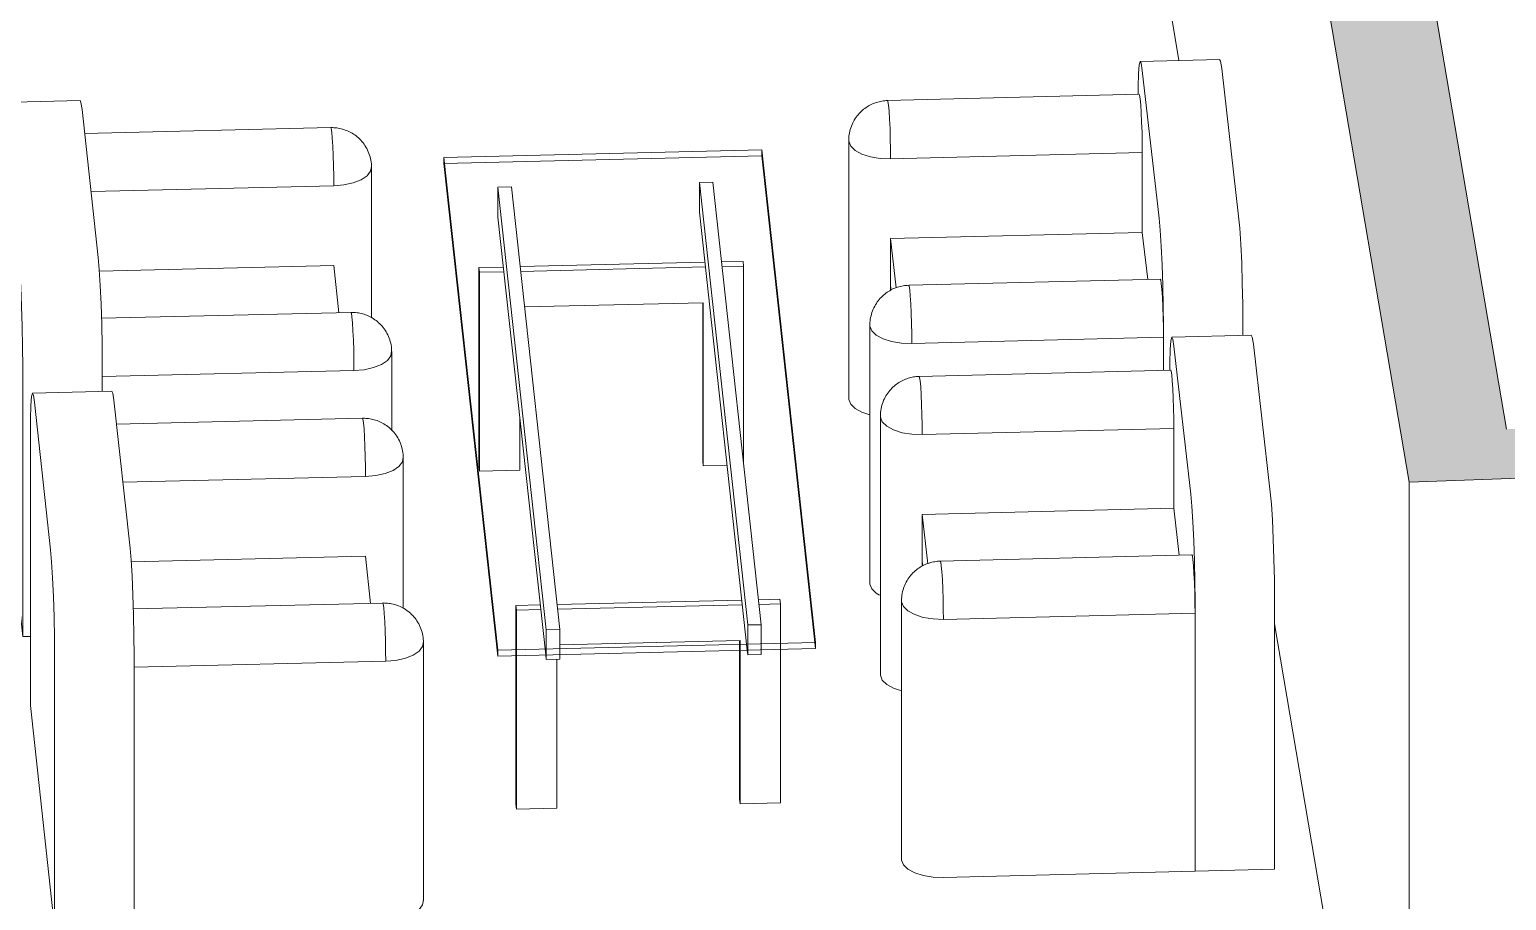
# Model space of a CAD drawing. Header units: millimetres. Extents: x -44545 to 51785, y -22696 to 32686.
# Drawn here: x -12067 to -9283, y 1006 to 2648 of the extents above; entities that cross this region are included whole.
import ezdxf

# ---------------------------------------------------------------- set-up
doc = ezdxf.new("R2010")
doc.units = ezdxf.units.MM
for name, color, linetype, lineweight in [('A-FLOR', 192, 'Continuous', 9), ('A-GENM', 13, 'Continuous', 9), ('A-WALL', 113, 'Continuous', 9), ('A-WALL-PATT', 111, 'Continuous', 25), ('I-FURN', 30, 'Continuous', 9)]:
    doc.layers.add(name, color=color, linetype=linetype, lineweight=lineweight)

# ---------------------------------------------------------------- blocks, each defined once
blk = doc.blocks.new('Sofa Single Seater - 900 x 700 mm-V102-3D Section 3')
at = {"layer": 'A-GENM'}
for p, q in [((-9823.6, 2592.2), (-9973.4, 2588.5)), ((-9937.8, 2292.7), (-9969.7, 2571.4)), ((-9819.9, 2575.1), (-9788, 2296.4)), ((-9975.5, 2526.3), (-10449.9, 2514.5)), ((-10523, 2439.5), (-10523, 1952.6)), ((-10444, 2404.7), (-9969.7, 2416.4)), ((-9969.7, 2416.4), (-10444, 2404.7)), ((-9969.7, 2266), (-9969.7, 2416.4)), ((-9969.7, 2266), (-10444, 2254.2)), ((-9959.5, 2177.3), (-9969.7, 2266)), ((-10444, 2254.2), (-10433.4, 2161.1)), ((-10444, 2165.7), (-10444, 2254.2)), ((-9935.6, 2177.9), (-10410, 2166.1)), ((-10443, 2157.2), (-10444, 2165.7)), ((-10444, 2165.7), (-10443, 2157.2)), ((-10444, 2165.7), (-10444, 2156.6)), ((-10410.1, 2166.1), (-10409.1, 2164.3)), ((-10409.1, 2164.3), (-10410.1, 2166.1)), ((-10483.1, 2091.2), (-10483.1, 1604.3)), ((-9929.8, 2005.6), (-9929.8, 2090.2)), ((-9780, 2093.9), (-9780, 2071.5)), ((-10404.1, 2056.3), (-9929.8, 2068.1)), ((-10404.1, 2056.3), (-9929.8, 2068.1)), ((-9929.8, 2005.6), (-9929.8, 2068.1))]:
    blk.add_line(p, q, dxfattribs=at)
for points in [[(-9823.9, 2592.1, 0), (-9822, 2588.6, 0), (-9819.9, 2575.1, 0)], [(-9969.7, 2571.4, 0), (-9971.8, 2584.9, 0), (-9973.7, 2588.4, 0), (-9975.3, 2581.7, 0), (-9976.6, 2565.3, 0), (-9977.4, 2540.2, 0), (-9977.6, 2527, 0)], [(-10449.9, 2514.5, 0), (-10452.5, 2514.4, 0), (-10455.2, 2514.2, 0), (-10457.8, 2513.9, 0), (-10460.4, 2513.5, 0), (-10463, 2513, 0), (-10465.6, 2512.4, 0), (-10468.2, 2511.8, 0), (-10470.8, 2511, 0), (-10473.3, 2510.1, 0), (-10475.8, 2509.2, 0), (-10478.3, 2508.1, 0), (-10480.8, 2507, 0), (-10483.3, 2505.7, 0), (-10485.7, 2504.4, 0), (-10488.1, 2502.9, 0), (-10490.4, 2501.4, 0), (-10492.7, 2499.8, 0), (-10494.9, 2498, 0), (-10497.2, 2496.2, 0), (-10499.3, 2494.2, 0), (-10501.4, 2492.2, 0), (-10503.4, 2490, 0), (-10505.4, 2487.8, 0), (-10507.3, 2485.5, 0), (-10509.1, 2483, 0), (-10510.9, 2480.5, 0), (-10512.5, 2477.8, 0), (-10514, 2475.1, 0), (-10515.5, 2472.3, 0), (-10516.8, 2469.4, 0), (-10518, 2466.4, 0), (-10519.1, 2463.3, 0), (-10520.1, 2460.2, 0), (-10520.9, 2457, 0), (-10521.6, 2453.8, 0), (-10522.2, 2450.5, 0), (-10522.6, 2447.2, 0), (-10522.9, 2443.8, 0), (-10523, 2440.4, 0), (-10523, 2439.5, 0)], [(-10450, 2514.4, 0), (-10449, 2512.7, 0), (-10448, 2505.9, 0), (-10447, 2494.6, 0), (-10446, 2479.6, 0), (-10445.2, 2461.8, 0), (-10444.6, 2442.6, 0), (-10444.2, 2423.1, 0), (-10444, 2404.7, 0)], [(-10444, 2404.7, 0), (-10444.2, 2423.1, 0), (-10444.6, 2442.6, 0), (-10445.2, 2461.8, 0), (-10446, 2479.6, 0), (-10447, 2494.6, 0), (-10448, 2505.9, 0), (-10449, 2512.7, 0), (-10450, 2514.4, 0)], [(-9975.7, 2526.2, 0), (-9974.7, 2524.4, 0), (-9973.7, 2517.7, 0), (-9972.7, 2506.4, 0), (-9971.7, 2491.4, 0), (-9970.9, 2473.6, 0), (-9970.2, 2454.3, 0), (-9969.8, 2434.8, 0), (-9969.7, 2416.4, 0)], [(-10522.9, 2441, 0), (-10522.9, 2437.7, 0), (-10519.3, 2428.7, 0), (-10510.9, 2420.5, 0), (-10498.2, 2413.6, 0), (-10482, 2408.4, 0), (-10463.5, 2405.4, 0), (-10444, 2404.7, 0)], [(-10444, 2404.7, 0), (-10463.5, 2405.4, 0), (-10482, 2408.4, 0), (-10498.2, 2413.6, 0), (-10510.9, 2420.5, 0), (-10519.3, 2428.7, 0), (-10522.9, 2437.7, 0), (-10522.9, 2441, 0)], [(-9929.8, 2090.2, 0), (-9930.1, 2127, 0), (-9930.9, 2165.9, 0), (-9932.1, 2204.5, 0), (-9933.8, 2240.1, 0), (-9935.7, 2270.1, 0), (-9937.8, 2292.7, 0)], [(-9788, 2296.4, 0), (-9785.9, 2273.8, 0), (-9784, 2243.8, 0), (-9782.3, 2208.2, 0), (-9781.1, 2169.7, 0), (-9780.3, 2130.7, 0), (-9780, 2093.9, 0)], [(-9935.8, 2177.8, 0), (-9934.8, 2176.1, 0), (-9933.8, 2169.3, 0), (-9932.7, 2158, 0), (-9931.8, 2143, 0), (-9931, 2125.2, 0), (-9930.3, 2106, 0), (-9929.9, 2086.5, 0), (-9929.8, 2068.1, 0)], [(-10410, 2166.1, 0), (-10412.6, 2166, 0), (-10415.3, 2165.8, 0), (-10417.9, 2165.5, 0), (-10420.5, 2165.1, 0), (-10423.1, 2164.6, 0), (-10425.7, 2164.1, 0), (-10428.3, 2163.4, 0), (-10430.9, 2162.6, 0), (-10433.4, 2161.8, 0), (-10435.9, 2160.8, 0), (-10438.4, 2159.8, 0), (-10440.9, 2158.6, 0), (-10443.4, 2157.4, 0), (-10445.8, 2156, 0), (-10448.1, 2154.6, 0), (-10450.5, 2153.1, 0), (-10452.8, 2151.4, 0), (-10455, 2149.7, 0), (-10457.2, 2147.8, 0), (-10459.4, 2145.9, 0), (-10461.5, 2143.8, 0), (-10463.5, 2141.7, 0), (-10465.5, 2139.4, 0), (-10467.4, 2137.1, 0), (-10469.2, 2134.7, 0), (-10470.9, 2132.1, 0), (-10472.6, 2129.5, 0), (-10474.1, 2126.7, 0), (-10475.6, 2123.9, 0), (-10476.9, 2121, 0), (-10478.1, 2118, 0), (-10479.2, 2115, 0), (-10480.2, 2111.9, 0), (-10481, 2108.7, 0), (-10481.7, 2105.4, 0), (-10482.3, 2102.1, 0), (-10482.7, 2098.8, 0), (-10483, 2095.5, 0), (-10483.1, 2092.1, 0), (-10483.1, 2091.2, 0)], [(-10409.1, 2164.3, 0), (-10408.1, 2157.6, 0), (-10407.1, 2146.3, 0), (-10406.1, 2131.3, 0), (-10405.3, 2113.5, 0), (-10404.7, 2094.2, 0), (-10404.3, 2074.7, 0), (-10404.1, 2056.3, 0)], [(-10404.1, 2056.3, 0), (-10404.3, 2074.7, 0), (-10404.7, 2094.2, 0), (-10405.3, 2113.5, 0), (-10406.1, 2131.3, 0), (-10407.1, 2146.3, 0), (-10408.1, 2157.6, 0), (-10409.1, 2164.3, 0)], [(-10483, 2092.7, 0), (-10483, 2089.3, 0), (-10479.4, 2080.4, 0), (-10471, 2072.1, 0), (-10458.2, 2065.2, 0), (-10442.1, 2060.1, 0), (-10423.6, 2057, 0), (-10404.1, 2056.3, 0)], [(-10404.1, 2056.3, 0), (-10423.6, 2057, 0), (-10442.1, 2060.1, 0), (-10458.2, 2065.2, 0), (-10471, 2072.1, 0), (-10479.4, 2080.4, 0), (-10483, 2089.3, 0), (-10483, 2092.7, 0)], [(-10483.1, 1921.8, 0), (-10498.2, 1926.7, 0), (-10510.9, 1933.6, 0), (-10519.3, 1941.8, 0), (-10522.9, 1950.8, 0), (-10523, 1952.6, 0)], [(-10464.9, 1581.5, 0), (-10471, 1585.3, 0), (-10479.4, 1593.5, 0), (-10483, 1602.4, 0), (-10483.1, 1604.3, 0)]]:
    blk.add_polyline3d(points, dxfattribs=at)
blk = doc.blocks.new('Sofa Single Seater - 900 x 700 mm-V103-3D Section 3')
at = {"layer": 'A-GENM'}
for p, q in [((-9764, 2072), (-9913.8, 2068.3)), ((-9878.2, 1772.5), (-9910.1, 2051.2)), ((-9760.3, 2054.9), (-9728.4, 1776.2)), ((-9916, 2006), (-10390.3, 1994.3)), ((-10463.4, 1919.3), (-10463.4, 1432.4)), ((-10384.4, 1884.5), (-9910.1, 1896.2)), ((-9910.1, 1896.2), (-10384.4, 1884.5)), ((-9910.1, 1745.7), (-9910.1, 1896.2)), ((-9910.1, 1745.7), (-10384.4, 1734)), ((-10384.4, 1734), (-10373.8, 1640.9)), ((-10384.4, 1645.5), (-10384.4, 1734)), ((-9899.9, 1657), (-9910.1, 1745.7)), ((-10383.5, 1637), (-10384.4, 1645.5)), ((-10384.4, 1645.5), (-10383.5, 1637)), ((-10384.4, 1645.5), (-10384.4, 1636.4)), ((-9876, 1657.7), (-10350.4, 1645.9)), ((-10423.5, 1571), (-10423.5, 1084.1)), ((-9870.2, 1061), (-9870.2, 1570)), ((-9720.4, 1573.7), (-9720.4, 1064.7)), ((-10344.5, 1536.1), (-9870.2, 1547.9)), ((-10344.5, 1536.1), (-9870.2, 1547.9)), ((-9870.2, 1061), (-9870.2, 1547.9)), ((-9870.2, 1061), (-10344.5, 1049.2)), ((-9720.4, 1064.7), (-9870.2, 1061))]:
    blk.add_line(p, q, dxfattribs=at)
for points in [[(-9910.1, 2051.2, 0), (-9912.2, 2064.7, 0), (-9914.1, 2068.2, 0), (-9915.7, 2061.5, 0), (-9917, 2045.1, 0), (-9917.8, 2020, 0), (-9918, 2006.8, 0)], [(-9764.3, 2071.9, 0), (-9762.4, 2068.4, 0), (-9760.3, 2054.9, 0)], [(-9916.1, 2006, 0), (-9915.1, 2004.2, 0), (-9914.1, 1997.5, 0), (-9913.1, 1986.2, 0), (-9912.1, 1971.2, 0), (-9911.3, 1953.4, 0), (-9910.6, 1934.1, 0), (-9910.2, 1914.6, 0), (-9910.1, 1896.2, 0)], [(-10390.3, 1994.3, 0), (-10392.9, 1994.2, 0), (-10395.6, 1994, 0), (-10398.2, 1993.7, 0), (-10400.8, 1993.3, 0), (-10403.4, 1992.8, 0), (-10406, 1992.2, 0), (-10408.6, 1991.5, 0), (-10411.2, 1990.8, 0), (-10413.7, 1989.9, 0), (-10416.2, 1989, 0), (-10418.7, 1987.9, 0), (-10421.2, 1986.8, 0), (-10423.7, 1985.5, 0), (-10426.1, 1984.2, 0), (-10428.5, 1982.7, 0), (-10430.8, 1981.2, 0), (-10433.1, 1979.6, 0), (-10435.4, 1977.8, 0), (-10437.6, 1976, 0), (-10439.7, 1974, 0), (-10441.8, 1972, 0), (-10443.8, 1969.8, 0), (-10445.8, 1967.6, 0), (-10447.7, 1965.2, 0), (-10449.5, 1962.8, 0), (-10451.3, 1960.3, 0), (-10452.9, 1957.6, 0), (-10454.4, 1954.9, 0), (-10455.9, 1952.1, 0), (-10457.2, 1949.2, 0), (-10458.4, 1946.2, 0), (-10459.5, 1943.1, 0), (-10460.5, 1940, 0), (-10461.3, 1936.8, 0), (-10462.1, 1933.6, 0), (-10462.6, 1930.3, 0), (-10463, 1927, 0), (-10463.3, 1923.6, 0), (-10463.4, 1920.2, 0), (-10463.4, 1919.3, 0)], [(-10390.4, 1994.2, 0), (-10389.5, 1992.5, 0), (-10388.4, 1985.7, 0), (-10387.4, 1974.4, 0), (-10386.4, 1959.4, 0), (-10385.6, 1941.6, 0), (-10385, 1922.3, 0), (-10384.6, 1902.8, 0), (-10384.4, 1884.5, 0)], [(-10384.4, 1884.5, 0), (-10384.6, 1902.8, 0), (-10385, 1922.3, 0), (-10385.6, 1941.6, 0), (-10386.4, 1959.4, 0), (-10387.4, 1974.4, 0), (-10388.4, 1985.7, 0), (-10389.5, 1992.5, 0), (-10390.4, 1994.2, 0)], [(-10463.3, 1920.8, 0), (-10463.3, 1917.5, 0), (-10459.7, 1908.5, 0), (-10451.3, 1900.3, 0), (-10438.6, 1893.4, 0), (-10422.4, 1888.2, 0), (-10403.9, 1885.2, 0), (-10384.4, 1884.5, 0)], [(-10384.4, 1884.5, 0), (-10403.9, 1885.2, 0), (-10422.4, 1888.2, 0), (-10438.6, 1893.4, 0), (-10451.3, 1900.3, 0), (-10459.7, 1908.5, 0), (-10463.3, 1917.5, 0), (-10463.3, 1920.8, 0)], [(-9870.2, 1570, 0), (-9870.5, 1606.7, 0), (-9871.3, 1645.7, 0), (-9872.5, 1684.3, 0), (-9874.2, 1719.8, 0), (-9876.1, 1749.9, 0), (-9878.2, 1772.5, 0)], [(-9728.4, 1776.2, 0), (-9726.3, 1753.6, 0), (-9724.4, 1723.6, 0), (-9722.7, 1688, 0), (-9721.5, 1649.4, 0), (-9720.7, 1610.5, 0), (-9720.4, 1573.7, 0)], [(-10350.4, 1645.9, 0), (-10353, 1645.8, 0), (-10355.7, 1645.6, 0), (-10358.3, 1645.3, 0), (-10360.9, 1644.9, 0), (-10363.5, 1644.4, 0), (-10366.1, 1643.9, 0), (-10368.7, 1643.2, 0), (-10371.3, 1642.4, 0), (-10373.8, 1641.6, 0), (-10376.3, 1640.6, 0), (-10378.8, 1639.6, 0), (-10381.3, 1638.4, 0), (-10383.8, 1637.2, 0), (-10386.2, 1635.8, 0), (-10388.5, 1634.4, 0), (-10390.9, 1632.8, 0), (-10393.2, 1631.2, 0), (-10395.4, 1629.5, 0), (-10397.7, 1627.6, 0), (-10399.8, 1625.7, 0), (-10401.9, 1623.6, 0), (-10403.9, 1621.5, 0), (-10405.9, 1619.2, 0), (-10407.8, 1616.9, 0), (-10409.6, 1614.4, 0), (-10411.4, 1611.9, 0), (-10413, 1609.3, 0), (-10414.5, 1606.5, 0), (-10416, 1603.7, 0), (-10417.3, 1600.8, 0), (-10418.5, 1597.8, 0), (-10419.6, 1594.8, 0), (-10420.6, 1591.6, 0), (-10421.4, 1588.5, 0), (-10422.1, 1585.2, 0), (-10422.7, 1581.9, 0), (-10423.1, 1578.6, 0), (-10423.4, 1575.2, 0), (-10423.5, 1571.9, 0), (-10423.5, 1571, 0)], [(-10350.5, 1645.9, 0), (-10349.5, 1644.1, 0), (-10348.5, 1637.3, 0), (-10347.5, 1626.1, 0), (-10346.5, 1611, 0), (-10345.7, 1593.3, 0), (-10345.1, 1574, 0), (-10344.7, 1554.5, 0), (-10344.5, 1536.1, 0)], [(-10344.5, 1536.1, 0), (-10344.7, 1554.5, 0), (-10345.1, 1574, 0), (-10345.7, 1593.3, 0), (-10346.5, 1611, 0), (-10347.5, 1626.1, 0), (-10348.5, 1637.3, 0), (-10349.5, 1644.1, 0), (-10350.5, 1645.9, 0)], [(-9876.2, 1657.6, 0), (-9875.2, 1655.9, 0), (-9874.2, 1649.1, 0), (-9873.2, 1637.8, 0), (-9872.2, 1622.8, 0), (-9871.4, 1605, 0), (-9870.7, 1585.7, 0), (-9870.3, 1566.2, 0), (-9870.2, 1547.9, 0)], [(-10423.4, 1572.4, 0), (-10423.4, 1569.1, 0), (-10419.8, 1560.1, 0), (-10411.4, 1551.9, 0), (-10398.6, 1545, 0), (-10382.5, 1539.9, 0), (-10364, 1536.8, 0), (-10344.5, 1536.1, 0)], [(-10344.5, 1536.1, 0), (-10364, 1536.8, 0), (-10382.5, 1539.9, 0), (-10398.6, 1545, 0), (-10411.4, 1551.9, 0), (-10419.8, 1560.1, 0), (-10423.4, 1569.1, 0), (-10423.4, 1572.4, 0)], [(-10423.5, 1401.6, 0), (-10438.6, 1406.5, 0), (-10451.3, 1413.4, 0), (-10459.7, 1421.6, 0), (-10463.3, 1430.6, 0), (-10463.4, 1432.4, 0)], [(-10344.5, 1049.2, 0), (-10364, 1049.9, 0), (-10382.5, 1053, 0), (-10398.6, 1058.1, 0), (-10411.4, 1065, 0), (-10419.8, 1073.3, 0), (-10423.4, 1082.2, 0), (-10423.5, 1084.1, 0)]]:
    blk.add_polyline3d(points, dxfattribs=at)
blk = doc.blocks.new('Sofa Single Seater - 900 x 700 mm-V104-3D Section 3')
at = {"layer": 'A-GENM'}
for p, q in [((-11971.7, 2514.5), (-12121.5, 2511)), ((-12087.5, 2215.1), (-12118, 2493.8)), ((-11968.2, 2497.4), (-11937.7, 2218.7)), ((-11499.4, 2463.5), (-11963.3, 2452.5)), ((-12125.6, 2430.7), (-12125.6, 1921.7)), ((-11422.6, 2105), (-11422.6, 2388.5)), ((-11951.3, 2342.9), (-11493.8, 2353.7)), ((-11951.3, 2342.9), (-11493.8, 2353.7)), ((-11493.8, 2203.2), (-11935.5, 2192.7)), ((-11484.1, 2114.5), (-11493.8, 2203.2)), ((-11461.3, 2115.1), (-11931.5, 2104)), ((-11384.5, 1891.7), (-11384.5, 2040.1)), ((-12079.9, 1503.6), (-12079.9, 2012.6)), ((-11930.1, 2016.2), (-11930.1, 1965.8)), ((-11930.1, 1994.1), (-11455.7, 2005.3)), ((-11455.7, 2005.3), (-11930.1, 1994.1)), ((-11930.1, 1965.8), (-11930.1, 1994.1)), ((-12125.6, 1921.7), (-12079.9, 1503.6)), ((-12079.9, 1503.6), (-12065.7, 1504))]:
    blk.add_line(p, q, dxfattribs=at)
for points in [[(-12118, 2493.8, 0), (-12120, 2507.3, 0), (-12121.8, 2510.9, 0), (-12123.4, 2504.2, 0), (-12124.6, 2487.8, 0), (-12125.4, 2462.7, 0), (-12125.6, 2430.7, 0)], [(-11972, 2514.4, 0), (-11970.2, 2510.9, 0), (-11968.2, 2497.4, 0)], [(-11493.8, 2353.7, 0), (-11493.9, 2372, 0), (-11494.3, 2391.5, 0), (-11494.9, 2410.8, 0), (-11495.7, 2428.6, 0), (-11496.6, 2443.6, 0), (-11497.6, 2454.9, 0), (-11498.6, 2461.7, 0), (-11499.5, 2463.4, 0)], [(-11499.5, 2463.4, 0), (-11498.6, 2461.7, 0), (-11497.6, 2454.9, 0), (-11496.6, 2443.6, 0), (-11495.7, 2428.6, 0), (-11494.9, 2410.8, 0), (-11494.3, 2391.5, 0), (-11493.9, 2372, 0), (-11493.8, 2353.7, 0)], [(-11422.6, 2388.5, 0), (-11422.7, 2391.9, 0), (-11422.9, 2395.3, 0), (-11423.3, 2398.7, 0), (-11423.8, 2402, 0), (-11424.5, 2405.3, 0), (-11425.3, 2408.6, 0), (-11426.3, 2411.8, 0), (-11427.4, 2415, 0), (-11428.7, 2418.1, 0), (-11430.1, 2421.1, 0), (-11431.6, 2424, 0), (-11433.2, 2426.9, 0), (-11434.9, 2429.7, 0), (-11436.7, 2432.3, 0), (-11438.6, 2434.9, 0), (-11440.7, 2437.3, 0), (-11442.8, 2439.7, 0), (-11444.9, 2441.9, 0), (-11447.2, 2444, 0), (-11449.5, 2446, 0), (-11451.8, 2447.9, 0), (-11454.2, 2449.7, 0), (-11456.7, 2451.4, 0), (-11459.2, 2452.9, 0), (-11461.7, 2454.4, 0), (-11464.2, 2455.7, 0), (-11466.8, 2456.9, 0), (-11469.4, 2458, 0), (-11472.1, 2459, 0), (-11474.7, 2459.9, 0), (-11477.3, 2460.7, 0), (-11480, 2461.4, 0), (-11482.7, 2462, 0), (-11485.3, 2462.5, 0), (-11488, 2462.9, 0), (-11490.7, 2463.2, 0), (-11493.3, 2463.4, 0), (-11496, 2463.5, 0), (-11498.7, 2463.5, 0), (-11499.4, 2463.5, 0)], [(-11493.8, 2353.7, 0), (-11474.5, 2355.3, 0), (-11456.9, 2359.2, 0), (-11441.9, 2365.1, 0), (-11430.8, 2372.6, 0), (-11424.3, 2381.2, 0), (-11422.7, 2390.3, 0)], [(-11422.7, 2390.3, 0), (-11424.3, 2381.2, 0), (-11430.8, 2372.6, 0), (-11441.9, 2365.1, 0), (-11456.9, 2359.2, 0), (-11474.5, 2355.3, 0), (-11493.8, 2353.7, 0)], [(-12079.9, 2012.6, 0), (-12080.2, 2049.4, 0), (-12080.9, 2088.4, 0), (-12082.1, 2126.9, 0), (-12083.7, 2162.5, 0), (-12085.5, 2192.5, 0), (-12087.5, 2215.1, 0)], [(-11937.7, 2218.7, 0), (-11935.7, 2196.1, 0), (-11933.9, 2166, 0), (-11932.3, 2130.5, 0), (-11931.1, 2091.9, 0), (-11930.4, 2052.9, 0), (-11930.1, 2016.2, 0)], [(-11455.7, 2005.3, 0), (-11455.8, 2023.6, 0), (-11456.2, 2043.1, 0), (-11456.8, 2062.4, 0), (-11457.6, 2080.2, 0), (-11458.5, 2095.2, 0), (-11459.5, 2106.5, 0), (-11460.5, 2113.3, 0), (-11461.4, 2115, 0)], [(-11461.4, 2115, 0), (-11460.5, 2113.3, 0), (-11459.5, 2106.5, 0), (-11458.5, 2095.2, 0), (-11457.6, 2080.2, 0), (-11456.8, 2062.4, 0), (-11456.2, 2043.1, 0), (-11455.8, 2023.6, 0), (-11455.7, 2005.3, 0)], [(-11384.5, 2040.1, 0), (-11384.6, 2043.5, 0), (-11384.8, 2046.9, 0), (-11385.2, 2050.3, 0), (-11385.7, 2053.6, 0), (-11386.4, 2056.9, 0), (-11387.3, 2060.2, 0), (-11388.2, 2063.4, 0), (-11389.3, 2066.6, 0), (-11390.6, 2069.7, 0), (-11392, 2072.7, 0), (-11393.5, 2075.6, 0), (-11395.1, 2078.5, 0), (-11396.8, 2081.3, 0), (-11398.6, 2083.9, 0), (-11400.6, 2086.5, 0), (-11402.6, 2088.9, 0), (-11404.7, 2091.3, 0), (-11406.8, 2093.5, 0), (-11409.1, 2095.6, 0), (-11411.4, 2097.6, 0), (-11413.7, 2099.5, 0), (-11416.1, 2101.3, 0), (-11418.6, 2103, 0), (-11421.1, 2104.5, 0), (-11423.6, 2106, 0), (-11426.2, 2107.3, 0), (-11428.7, 2108.5, 0), (-11431.3, 2109.6, 0), (-11434, 2110.6, 0), (-11436.6, 2111.5, 0), (-11439.2, 2112.3, 0), (-11441.9, 2113, 0), (-11444.6, 2113.6, 0), (-11447.2, 2114.1, 0), (-11449.9, 2114.5, 0), (-11452.6, 2114.8, 0), (-11455.2, 2115, 0), (-11457.9, 2115.1, 0), (-11460.6, 2115.1, 0), (-11461.3, 2115.1, 0)], [(-11455.7, 2005.3, 0), (-11436.4, 2006.9, 0), (-11418.8, 2010.8, 0), (-11403.9, 2016.7, 0), (-11392.7, 2024.2, 0), (-11386.2, 2032.8, 0), (-11384.6, 2041.9, 0)], [(-11384.6, 2041.9, 0), (-11386.2, 2032.8, 0), (-11392.7, 2024.2, 0), (-11403.9, 2016.7, 0), (-11418.8, 2010.8, 0), (-11436.4, 2006.9, 0), (-11455.7, 2005.3, 0)]]:
    blk.add_polyline3d(points, dxfattribs=at)
blk = doc.blocks.new('Sofa Single Seater - 900 x 700 mm-V105-3D Section 3')
at = {"layer": 'A-GENM'}
for p, q in [((-11911.8, 1966.4), (-12061.6, 1962.9)), ((-11908.3, 1949.2), (-11877.8, 1670.5)), ((-12027.6, 1667), (-12058.1, 1945.7)), ((-11439.5, 1915.3), (-11903.4, 1904.4)), ((-12065.7, 1882.6), (-12065.7, 1373.6)), ((-11362.7, 1556.9), (-11362.7, 1840.4)), ((-11891.4, 1794.7), (-11433.9, 1805.5)), ((-11891.4, 1794.7), (-11433.9, 1805.5)), ((-11433.9, 1655), (-11875.6, 1644.6)), ((-11424.2, 1566.3), (-11433.9, 1655)), ((-11401.4, 1566.9), (-11871.6, 1555.8)), ((-11324.6, 1005.1), (-11324.6, 1492)), ((-12020, 955.5), (-12020, 1464.5)), ((-11870.2, 1468), (-11870.2, 959)), ((-11870.2, 1445.9), (-11395.8, 1457.1)), ((-11395.8, 1457.1), (-11870.2, 1445.9)), ((-11870.2, 959), (-11870.2, 1445.9)), ((-12065.7, 1373.6), (-12020, 955.5)), ((-12020, 955.5), (-11870.2, 959)), ((-11395.8, 970.2), (-11870.2, 959))]:
    blk.add_line(p, q, dxfattribs=at)
for points in [[(-12058.1, 1945.7, 0), (-12060, 1959.2, 0), (-12061.9, 1962.7, 0), (-12063.4, 1956.1, 0), (-12064.7, 1939.6, 0), (-12065.4, 1914.6, 0), (-12065.7, 1882.6, 0)], [(-11912.1, 1966.3, 0), (-11910.2, 1962.7, 0), (-11908.3, 1949.2, 0)], [(-11433.9, 1805.5, 0), (-11434, 1823.9, 0), (-11434.4, 1843.4, 0), (-11435, 1862.7, 0), (-11435.8, 1880.4, 0), (-11436.7, 1895.5, 0), (-11437.7, 1906.8, 0), (-11438.7, 1913.5, 0), (-11439.6, 1915.3, 0)], [(-11439.6, 1915.3, 0), (-11438.7, 1913.5, 0), (-11437.7, 1906.8, 0), (-11436.7, 1895.5, 0), (-11435.8, 1880.4, 0), (-11435, 1862.7, 0), (-11434.4, 1843.4, 0), (-11434, 1823.9, 0), (-11433.9, 1805.5, 0)], [(-11362.7, 1840.4, 0), (-11362.8, 1843.8, 0), (-11363, 1847.1, 0), (-11363.4, 1850.5, 0), (-11363.9, 1853.9, 0), (-11364.6, 1857.2, 0), (-11365.4, 1860.4, 0), (-11366.4, 1863.7, 0), (-11367.5, 1866.8, 0), (-11368.8, 1869.9, 0), (-11370.1, 1873, 0), (-11371.6, 1875.9, 0), (-11373.2, 1878.7, 0), (-11375, 1881.5, 0), (-11376.8, 1884.2, 0), (-11378.7, 1886.7, 0), (-11380.7, 1889.2, 0), (-11382.8, 1891.5, 0), (-11385, 1893.7, 0), (-11387.2, 1895.9, 0), (-11389.5, 1897.9, 0), (-11391.9, 1899.8, 0), (-11394.3, 1901.5, 0), (-11396.7, 1903.2, 0), (-11399.2, 1904.8, 0), (-11401.8, 1906.2, 0), (-11404.3, 1907.5, 0), (-11406.9, 1908.8, 0), (-11409.5, 1909.9, 0), (-11412.1, 1910.9, 0), (-11414.8, 1911.8, 0), (-11417.4, 1912.6, 0), (-11420.1, 1913.3, 0), (-11422.7, 1913.9, 0), (-11425.4, 1914.4, 0), (-11428.1, 1914.7, 0), (-11430.7, 1915, 0), (-11433.4, 1915.2, 0), (-11436.1, 1915.3, 0), (-11438.7, 1915.4, 0), (-11439.5, 1915.3, 0)], [(-11433.9, 1805.5, 0), (-11414.6, 1807.2, 0), (-11396.9, 1811.1, 0), (-11382, 1817, 0), (-11370.9, 1824.5, 0), (-11364.3, 1833.1, 0), (-11362.8, 1842.1, 0)], [(-11362.8, 1842.1, 0), (-11364.3, 1833.1, 0), (-11370.9, 1824.5, 0), (-11382, 1817, 0), (-11396.9, 1811.1, 0), (-11414.6, 1807.2, 0), (-11433.9, 1805.5, 0)], [(-11877.8, 1670.5, 0), (-11875.8, 1647.9, 0), (-11874, 1617.9, 0), (-11872.4, 1582.3, 0), (-11871.2, 1543.8, 0), (-11870.4, 1504.8, 0), (-11870.2, 1468, 0)], [(-12020, 1464.5, 0), (-12020.2, 1501.2, 0), (-12021, 1540.2, 0), (-12022.2, 1578.8, 0), (-12023.8, 1614.3, 0), (-12025.6, 1644.4, 0), (-12027.6, 1667, 0)], [(-11395.8, 1457.1, 0), (-11395.9, 1475.5, 0), (-11396.3, 1495, 0), (-11396.9, 1514.3, 0), (-11397.7, 1532, 0), (-11398.6, 1547.1, 0), (-11399.6, 1558.4, 0), (-11400.6, 1565.1, 0), (-11401.5, 1566.9, 0)], [(-11401.5, 1566.9, 0), (-11400.6, 1565.1, 0), (-11399.6, 1558.4, 0), (-11398.6, 1547.1, 0), (-11397.7, 1532, 0), (-11396.9, 1514.3, 0), (-11396.3, 1495, 0), (-11395.9, 1475.5, 0), (-11395.8, 1457.1, 0)], [(-11324.6, 1492, 0), (-11324.7, 1495.4, 0), (-11324.9, 1498.7, 0), (-11325.3, 1502.1, 0), (-11325.8, 1505.5, 0), (-11326.5, 1508.8, 0), (-11327.3, 1512, 0), (-11328.3, 1515.3, 0), (-11329.4, 1518.4, 0), (-11330.7, 1521.5, 0), (-11332, 1524.6, 0), (-11333.5, 1527.5, 0), (-11335.1, 1530.3, 0), (-11336.9, 1533.1, 0), (-11338.7, 1535.8, 0), (-11340.6, 1538.3, 0), (-11342.6, 1540.8, 0), (-11344.7, 1543.1, 0), (-11346.9, 1545.3, 0), (-11349.1, 1547.5, 0), (-11351.4, 1549.5, 0), (-11353.8, 1551.4, 0), (-11356.2, 1553.1, 0), (-11358.7, 1554.8, 0), (-11361.1, 1556.4, 0), (-11363.7, 1557.8, 0), (-11366.2, 1559.1, 0), (-11368.8, 1560.4, 0), (-11371.4, 1561.5, 0), (-11374, 1562.5, 0), (-11376.7, 1563.4, 0), (-11379.3, 1564.2, 0), (-11382, 1564.9, 0), (-11384.6, 1565.5, 0), (-11387.3, 1566, 0), (-11390, 1566.3, 0), (-11392.6, 1566.6, 0), (-11395.3, 1566.8, 0), (-11398, 1566.9, 0), (-11400.6, 1567, 0), (-11401.4, 1566.9, 0)], [(-11395.8, 1457.1, 0), (-11376.5, 1458.8, 0), (-11358.8, 1462.7, 0), (-11343.9, 1468.6, 0), (-11332.8, 1476.1, 0), (-11326.2, 1484.7, 0), (-11324.7, 1493.7, 0)], [(-11324.7, 1493.7, 0), (-11326.2, 1484.7, 0), (-11332.8, 1476.1, 0), (-11343.9, 1468.6, 0), (-11358.8, 1462.7, 0), (-11376.5, 1458.8, 0), (-11395.8, 1457.1, 0)], [(-11324.7, 1006.9, 0), (-11326.2, 997.8, 0), (-11332.8, 989.2, 0), (-11343.9, 981.7, 0), (-11358.8, 975.8, 0), (-11376.5, 971.9, 0), (-11395.8, 970.2, 0)]]:
    blk.add_polyline3d(points, dxfattribs=at)
blk = doc.blocks.new('M_Table-Dining - 0762 x 2134mm-V111-3D Section 3')
at = {"layer": 'I-FURN'}
for p, q in [((-10687, 2421.5), (-11286.2, 2407.3)), ((-11286.2, 2396.1), (-10687, 2410.2)), ((-11286.2, 2407.3), (-11184.6, 1478.2)), ((-11286.2, 2396.1), (-11286.2, 2407.3)), ((-11184.6, 1467), (-11286.2, 2396.1)), ((-10585.4, 1492.4), (-10687, 2421.5)), ((-10687, 2410.2), (-10687, 2421.5)), ((-10687, 2410.2), (-10585.4, 1481.2)), ((-11159, 2351.7), (-11184.4, 2351.1)), ((-11184.4, 2351.1), (-11093.1, 1516.5)), ((-11184.4, 2294.9), (-11184.4, 2351.1)), ((-11067.8, 1517.1), (-11159, 2351.7)), ((-10779.1, 2360.7), (-10804.5, 2360.1)), ((-10804.5, 2360.1), (-10713.2, 1525.5)), ((-10804.5, 2303.9), (-10804.5, 2360.1)), ((-10687.9, 1526.1), (-10779.1, 2360.7)), ((-11094.1, 1469.1), (-11184.4, 2294.9)), ((-10714.2, 1478.1), (-10804.5, 2303.9)), ((-11220, 2199.5), (-11174.1, 2200.5)), ((-11220, 1824.3), (-11220, 2199.5)), ((-11219, 2190.6), (-11220, 2199.5)), ((-11142.6, 2201.3), (-10794.2, 2209.5)), ((-10793.2, 2200.7), (-11141.6, 2192.4)), ((-10762.7, 2210.3), (-10722.2, 2211.2)), ((-10721.3, 2202.4), (-10761.7, 2201.4)), ((-10722.2, 2211.2), (-10721.3, 2202.4)), ((-10721.3, 1831.6), (-10721.3, 2202.4)), ((-11173.1, 2191.7), (-11219, 2190.6)), ((-11219, 2190.6), (-11219, 1815.4)), ((-11134.2, 2125.2), (-10797.4, 2133.1)), ((-10798.3, 1834.3), (-10798.3, 2133.1)), ((-10797.4, 2133.1), (-10797.4, 1825.4)), ((-11142.9, 1817.2), (-11142.9, 1915.8)), ((-11219, 1815.4), (-11220, 1824.3)), ((-11219, 1815.4), (-11142.9, 1817.2)), ((-10797.4, 1825.4), (-10798.3, 1834.3)), ((-10797.4, 1825.4), (-10752.3, 1826.5)), ((-11150.4, 1562.4), (-11104.4, 1563.5)), ((-11150.4, 1467.8), (-11150.4, 1562.4)), ((-11149.4, 1553.6), (-11150.4, 1562.4)), ((-11072.9, 1564.2), (-10724.5, 1572.5)), ((-10723.6, 1563.6), (-11071.9, 1555.4)), ((-10693, 1573.2), (-10652.6, 1574.2)), ((-10651.6, 1565.3), (-10692.1, 1564.4)), ((-10651.6, 1565.3), (-10652.6, 1574.2)), ((-10651.6, 1479.6), (-10651.6, 1565.3)), ((-11103.4, 1554.7), (-11149.4, 1553.6)), ((-11149.4, 1553.6), (-11149.4, 1467.8)), ((-11093.1, 1516.5), (-11067.8, 1517.1)), ((-11093.1, 1469.2), (-11093.1, 1516.5)), ((-11067.8, 1517.1), (-11067.8, 1469.8)), ((-10713.2, 1525.5), (-10687.9, 1526.1)), ((-10713.2, 1478.1), (-10713.2, 1525.5)), ((-10687.9, 1526.1), (-10687.9, 1478.7)), ((-11184.6, 1478.2), (-10585.4, 1492.4)), ((-10585.4, 1481.2), (-11184.6, 1467)), ((-11184.6, 1467), (-11184.6, 1478.2)), ((-11067.8, 1488), (-10727.7, 1496.1)), ((-10728.7, 1477.8), (-10728.7, 1496.2)), ((-10728.7, 1197.2), (-10728.7, 1477.8)), ((-10727.7, 1496.1), (-10727.7, 1477.8)), ((-10727.7, 1477.8), (-10727.7, 1188.4)), ((-10713.2, 1469.2), (-10714.2, 1478.1)), ((-10713.2, 1469.2), (-10713.2, 1478.1)), ((-10687.9, 1478.7), (-10687.9, 1469.8)), ((-10651.6, 1190.2), (-10651.6, 1479.6)), ((-10585.4, 1492.4), (-10585.4, 1481.2)), ((-11150.4, 1187.3), (-11150.4, 1467.8)), ((-11149.4, 1467.8), (-11149.4, 1178.4)), ((-11093.1, 1460.3), (-11094.1, 1469.1)), ((-11093.1, 1460.3), (-11093.1, 1469.2)), ((-11067.8, 1460.9), (-11093.1, 1460.3)), ((-11073.3, 1180.2), (-11073.3, 1460.7)), ((-11067.8, 1469.8), (-11067.8, 1460.9)), ((-10687.9, 1469.8), (-10713.2, 1469.2)), ((-10727.7, 1188.4), (-10728.7, 1197.2)), ((-11149.4, 1178.4), (-11150.4, 1187.3)), ((-11149.4, 1178.4), (-11073.3, 1180.2)), ((-10727.7, 1188.4), (-10651.6, 1190.2))]:
    blk.add_line(p, q, dxfattribs=at)

msp = doc.modelspace()

# ---------------------------------------------------------------- hatches: boundary and pattern name
at = {"layer": 'A-WALL-PATT', "lineweight": 9}
msp.add_hatch(color=256, dxfattribs=at).paths.add_polyline_path([(-9482.6, 1887.4), (-9283.2, 1894.7), (-10370, 8303.8), (-10585.1, 8389.2), (-9583.1, 2480.5)], flags=0)
h = msp.add_hatch(color=256, dxfattribs=at)
h.paths.add_polyline_path([(-9466.8, 1794.7), (-4666.7, 1970.8), (-4682.4, 2063.5), (-9482.6, 1887.4), (-9475.9, 1848)], flags=0)
h.paths.add_polyline_path([(-4098.6, 1991.6), (-3488.8, 2014), (-3305.2, 2114.1), (-4114.3, 2084.4)], flags=0)

# ---------------------------------------------------------------- linework, layer by layer
at = {"layer": 'A-FLOR'}
for p, q in [((-9900.6, 2590.2), (-10503.4, 6145.3)), ((-9606.9, 858.5), (-9720.4, 1527.6))]:
    msp.add_line(p, q, dxfattribs=at)
at = {"layer": 'A-WALL', "color": 1, "lineweight": 18}
for p, q in [((-10562.8, 8258.1), (-9466.8, 1794.7)), ((-9283.2, 1894.7), (-10353.3, 8205.8)), ((-9466.8, 1794.7), (-4666.7, 1970.8))]:
    msp.add_line(p, q, dxfattribs=at)
at = {"layer": 'A-WALL'}
msp.add_line((-9466.8, 1794.7), (-9466.8, 863.6), dxfattribs=at)

# ---------------------------------------------------------------- block references
at = {"layer": 'A-GENM'}
for name in ['Sofa Single Seater - 900 x 700 mm-V102-3D Section 3', 'Sofa Single Seater - 900 x 700 mm-V104-3D Section 3', 'Sofa Single Seater - 900 x 700 mm-V103-3D Section 3', 'Sofa Single Seater - 900 x 700 mm-V105-3D Section 3']:
    msp.add_blockref(name, (0, 0), dxfattribs=at)
at = {"layer": 'I-FURN'}
msp.add_blockref('M_Table-Dining - 0762 x 2134mm-V111-3D Section 3', (0, 0), dxfattribs=at)

doc.saveas('drawing.dxf')
